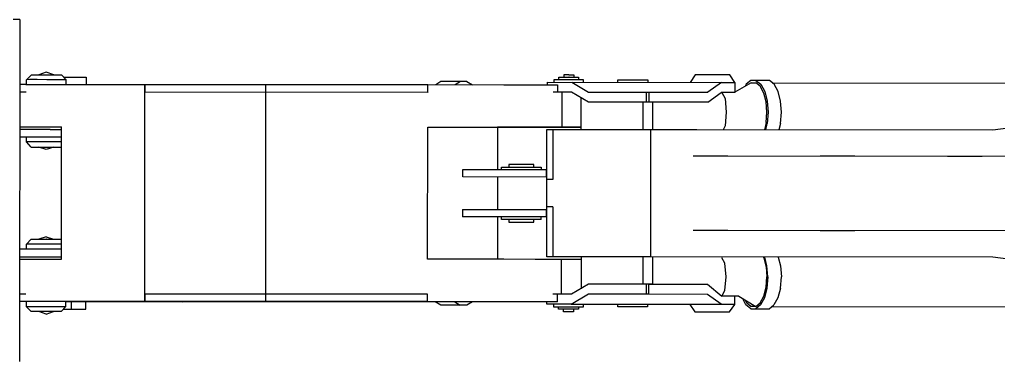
# Model space of a CAD drawing. Extents: x -121210 to 57230, y 84783 to 157800.
# Drawn here: x -60697 to -56767, y 146293 to 147663 of the extents above; entities that cross this region are included whole.
import ezdxf

# ---------------------------------------------------------------- set-up
doc = ezdxf.new("R2010")
doc.units = 0
doc.header["$MEASUREMENT"] = 0
doc.layers.get('0').update_dxf_attribs({"linetype": 'CONTINUOUS'})

# ---------------------------------------------------------------- blocks, each defined once
blk = doc.blocks.new('A$C61386F66')
for p, q in [((1690.3, 2083.9), (1317.5, 2083.9)), ((1690.3, 2083.9), (1689.4, 713.8)), ((1717, 1843), (1737.4, 1863.1)), ((1737.4, 1863.1), (1857.2, 1863.1)), ((1796.9, 1873.2), (1766.7, 1863.1)), ((1827, 1863.1), (1796.9, 1873.2)), ((1857.2, 1863.1), (1876.8, 1843)), ((1867, 1853.1), (1928.2, 1853.1)), ((1928.2, 1853.1), (1949.6, 1852.5)), ((1949.6, 1852.5), (1956.7, 1852.5)), ((1956.7, 1852.5), (1956.7, 1823.5)), ((3853.8, 1843), (3853.8, 1853.1)), ((3853.8, 1853.1), (3933.7, 1853.1)), ((3894.7, 1863.1), (3874.2, 1863.1)), ((3874.2, 1863.1), (3874.2, 1853.1)), ((3894.7, 1863.1), (3904.4, 1862.6)), ((3895.6, 1853.1), (3894.7, 1853.1)), ((3904.4, 1862.6), (3914.2, 1862.6)), ((3914.2, 1862.6), (3914.2, 1853.1)), ((3933.7, 1853.1), (3933.7, 1843)), ((4401.6, 1862.6), (4382.1, 1832.4)), ((4541, 1862.6), (4401.6, 1862.6)), ((4561.4, 1832.4), (4541, 1862.6)), ((1716.1, 1823.5), (1690.3, 1823.5)), ((1715.2, 1823.5), (3328.3, 1823.5)), ((1729.4, 1843.6), (1717, 1843)), ((1717, 1823.5), (1717, 1843)), ((1759.6, 1843.6), (1729.4, 1843.6)), ((1799.5, 1843), (1759.6, 1843.6)), ((1876.8, 1843), (1799.5, 1843)), ((1876.8, 1823.5), (1876.8, 1843)), ((2191.9, 953.5), (2192.8, 1823.5)), ((2192.8, 1823.5), (2192.8, 1793.3)), ((2677.5, 953.5), (2678.4, 1823.5)), ((3328.3, 1823.5), (3633.7, 1822.9)), ((3328.3, 1793.3), (3328.3, 1823.5)), ((3380.6, 1835.9), (3360.2, 1822.9)), ((3485.4, 1835.9), (3380.6, 1835.9)), ((3459.7, 1835.9), (3438.4, 1822.9)), ((3485.4, 1835.9), (3507.6, 1822.9)), ((3633.7, 1822.9), (3849.4, 1822.9)), ((3807.7, 1833), (4507.2, 1832.4)), ((3807.7, 1833), (3807.7, 1822.9)), ((3954.1, 1843), (3834.3, 1843)), ((3834.3, 1843), (3834.3, 1833)), ((3849.4, 1822.9), (3849.4, 1792.7)), ((3908, 1832.4), (3906.2, 1833)), ((3906.2, 1833), (3973.7, 1793.3)), ((3908, 1833), (3908, 1832.4)), ((3954.1, 1833), (3954.1, 1843)), ((4091.8, 1832.4), (4091.8, 1842.4)), ((4091.8, 1842.4), (4211.6, 1842.4)), ((4211.6, 1842.4), (4211.6, 1832.4)), ((4507.2, 1832.4), (4452.2, 1792.7)), ((4507.2, 1832.4), (4561.4, 1832.4)), ((4561.4, 1832.4), (4561.4, 1792.1)), ((4626.2, 1830.6), (4561.4, 1792.9)), ((4606.7, 1824.7), (4603.1, 1816.4)), ((4625.3, 1840.1), (4606.7, 1824.7)), ((4699.9, 1840.1), (4625.3, 1840.1)), ((4626.2, 1830.6), (4644.8, 1830.6)), ((4662.6, 1816.4), (4644.8, 1830.6)), ((4645.7, 1840.1), (4665.3, 1824.7)), ((4677.7, 1789.2), (4662.6, 1816.4)), ((4665.3, 1824.7), (4681.2, 1795.7)), ((4718.5, 1824.7), (4699.9, 1840.1)), ((4711.4, 1830), (5661.3, 1829.4)), ((4734.5, 1795.7), (4718.5, 1824.7)), ((1716.1, 1793.3), (1690.3, 1793.3)), ((2192.8, 1793.3), (2678.4, 1793.9)), ((2678.4, 1793.9), (3328.3, 1793.3)), ((3328.3, 1792.7), (3329.2, 1792.7)), ((3905.3, 1792.7), (3831.1, 1792.7)), ((3866.3, 1792.7), (3866.3, 1653)), ((3973.7, 1753.1), (3905.3, 1792.7)), ((3943.5, 1643), (3943.5, 1770.2)), ((3973.7, 1793.3), (4216.9, 1793.3)), ((4205.4, 1793.3), (4205.4, 1753.1)), ((4216.9, 1793.3), (4452.2, 1792.7)), ((4216.9, 1753.1), (4216.9, 1793.3)), ((4452.2, 1752.5), (4506.4, 1792.1)), ((4561.4, 1792.1), (4506.4, 1792.1)), ((4508.6, 1792.1), (4522.3, 1767.3)), ((4686.6, 1753.7), (4677.7, 1789.2)), ((4681.2, 1795.7), (4691, 1756.6)), ((4744.3, 1756.6), (4734.5, 1795.7)), ((5596.5, 1641.8), (6648.5, 1780.9)), ((4216.9, 1753.1), (3973.7, 1753.1)), ((4192.1, 1753.1), (4192.1, 1643)), ((4452.2, 1752.5), (4216.9, 1753.1)), ((4231.1, 1752.5), (4231.1, 1643)), ((4522.3, 1767.3), (4526.8, 1712.8)), ((4690.1, 1712.2), (4686.6, 1753.7)), ((4691, 1756.6), (4694.6, 1712.2)), ((4747.8, 1712.2), (4744.3, 1756.6)), ((4526.8, 1712.8), (4522.3, 1657.8)), ((4686.6, 1671.4), (4690.1, 1712.2)), ((4694.6, 1712.2), (4691, 1667.8)), ((4744.3, 1667.8), (4747.8, 1712.2)), ((1857.2, 1653), (1691.2, 1653)), ((1857.2, 1123.3), (1857.2, 1653.6)), ((3327.4, 1123.3), (3328.3, 1653)), ((3328.3, 1653), (3944.4, 1653)), ((3608.8, 1653), (3608.8, 1482.6)), ((3763.3, 1652.4), (3608.8, 1653)), ((3944.4, 1652.4), (3763.3, 1652.4)), ((3944.4, 1653), (3944.4, 1652.4)), ((4522.3, 1657.8), (4514.3, 1642.4)), ((4686.6, 1671.4), (4680.3, 1642.4)), ((4684.8, 1642.4), (4691, 1667.8)), ((4744.3, 1667.8), (4738.1, 1642.4)), ((1812.8, 1643.6), (1690.3, 1643.6)), ((1690.3, 1613.4), (1857.2, 1613.4)), ((1717, 1593.3), (1717, 1613.4)), ((1812.8, 1643.6), (1854.6, 1643)), ((1854.6, 1643), (1857.2, 1643)), ((3805.9, 1132.8), (3806.8, 1643)), ((3806.8, 1643), (4408.7, 1643)), ((3830.7, 1643), (3830.7, 1442.9)), ((4223.1, 1643), (5596.5, 1641.8)), ((4223.1, 1643), (4223.1, 1133.4)), ((1736.5, 1573.1), (1717, 1593.3)), ((1857.2, 1593.3), (1717, 1593.3)), ((1736.5, 1573.1), (1857.2, 1573.1)), ((1796.9, 1563.1), (1766.7, 1573.1)), ((1827, 1573.1), (1796.9, 1563.1)), ((4393.6, 1538.2), (4533, 1538.2)), ((4474.4, 1538.2), (6590.8, 1535.9)), ((4904.1, 1537.6), (5043.4, 1537.6)), ((5414.5, 1537), (5553.9, 1537)), ((3654.1, 1502.7), (3654.1, 1492.6)), ((3753.5, 1502.7), (3654.1, 1502.7)), ((3753.5, 1492.6), (3753.5, 1502.7)), ((3468.5, 1483.2), (3511.1, 1483.2)), ((3468.5, 1453), (3468.5, 1483.2)), ((3511.1, 1483.2), (3667.4, 1482.6)), ((3623.9, 1482.6), (3623.9, 1492.6)), ((3623.9, 1492.6), (3783.7, 1492.6)), ((3667.4, 1482.6), (3803.2, 1482.6)), ((3783.7, 1492.6), (3783.7, 1482.6)), ((3803.2, 1482.6), (3803.2, 1452.4)), ((3803.2, 1452.4), (3468.5, 1453)), ((3608.8, 1453), (3608.8, 1322.8)), ((3830.7, 1442.9), (3807.7, 1442.9)), ((3467.6, 1322.8), (3467.6, 1292.6)), ((3467.6, 1322.8), (3803.2, 1322.8)), ((3803.2, 1322.8), (3803.2, 1292.6)), ((3830.7, 1332.8), (3806.2, 1332.9)), ((3830.7, 1332.8), (3829.9, 1132.8)), ((3803.2, 1292.6), (3467.6, 1292.6)), ((3608.8, 1292.6), (3608.8, 1122.7)), ((3623.9, 1282.5), (3623.9, 1292.6)), ((3783.7, 1282.5), (3623.9, 1282.5)), ((3653.2, 1282.5), (3653.2, 1272.5)), ((3653.2, 1272.5), (3753.5, 1272.5)), ((3753.5, 1272.5), (3753.5, 1282.5)), ((3783.7, 1282.5), (3783.7, 1292.6)), ((4533, 1238.1), (4393.6, 1238.1)), ((6590.8, 1235.8), (4474.4, 1238.1)), ((5043.4, 1237.6), (4904.1, 1237.6)), ((1717, 1183.1), (1736.5, 1203.2)), ((1717, 1163.6), (1717, 1183.1)), ((1857.2, 1183.1), (1717, 1183.1)), ((1736.5, 1203.2), (1856.3, 1203.2)), ((1796.9, 1213.3), (1766.7, 1203.2)), ((1796.9, 1213.3), (1826.2, 1203.2)), ((1798.6, 1203.2), (1797.7, 1203.2)), ((1856.3, 1203.2), (1857.2, 1202.6)), ((1799.5, 1163.6), (1690.3, 1163.6)), ((1838.6, 1163), (1798.6, 1163.6)), ((1857.2, 1163), (1838.6, 1163)), ((1690.3, 1133.4), (1857.2, 1133.4)), ((1690.3, 1123.3), (1857.2, 1123.3)), ((3633.7, 1123.3), (3327.4, 1123.3)), ((3758.8, 1122.7), (3633.7, 1123.3)), ((3943.5, 1122.7), (3758.8, 1122.7)), ((4223.1, 1133.4), (3805.9, 1132.8)), ((3806.8, 1132.8), (3805.9, 1132.8)), ((3829.9, 1132.8), (3806.8, 1132.8)), ((3865.4, 983.1), (3865.4, 1122.7)), ((3943.5, 1132.8), (3943.5, 1005)), ((4191.2, 1132.8), (4191.2, 1023.3)), ((5596.5, 1131.6), (4223.1, 1133.4)), ((4230.2, 1132.8), (4230.2, 1023.3)), ((4521.4, 1107.4), (4509, 1129.2)), ((4525.9, 1052.3), (4521.4, 1107.4)), ((4675, 1132.8), (4676.8, 1129.2)), ((4676.8, 1129.2), (4686.6, 1093.1)), ((4690.1, 1096.7), (4681.2, 1132.2)), ((4734.5, 1132.2), (4744.3, 1096.7)), ((6647.7, 990.8), (5596.5, 1131.6)), ((4686.6, 1093.1), (4689.2, 1052.3)), ((4693.7, 1052.3), (4690.1, 1096.7)), ((4744.3, 1096.7), (4747.8, 1052.3)), ((3973.7, 1023.3), (3905.3, 983.1)), ((4230.2, 1023.3), (3973.7, 1023.3)), ((4204.5, 1023.3), (4204.5, 983.1)), ((4216, 1023.3), (4451.3, 1022.7)), ((4216, 983.1), (4216, 1023.3)), ((4451.3, 1022.7), (4509, 975.4)), ((4521.4, 997.9), (4525.9, 1052.3)), ((4686.6, 1011.5), (4689.2, 1052.3)), ((4693.7, 1052.3), (4690.1, 1007.9)), ((4744.3, 1007.9), (4747.8, 1052.3)), ((1715.2, 983.1), (1690.3, 983.1)), ((2677.5, 983.7), (2191.9, 983.7)), ((2191.9, 983.7), (2191.9, 953.5)), ((2192.8, 983.1), (2191.9, 983.7)), ((2677.5, 983.7), (2678.4, 983.1)), ((3327.4, 983.1), (2677.5, 983.7)), ((3327.4, 953.5), (3327.4, 983.1)), ((3905.3, 983.1), (3829.9, 983.1)), ((3849.4, 952.9), (3849.4, 983.1)), ((3973.7, 983.1), (3904.3, 942.2)), ((4216, 983.1), (3973.7, 983.1)), ((4451.3, 982.5), (4216, 983.1)), ((4506.3, 942.8), (4451.3, 982.5)), ((4509, 975.4), (4521.4, 997.9)), ((4676.8, 975.4), (4686.6, 1011.5)), ((4690.1, 1007.9), (4680.3, 968.9)), ((4744.3, 1007.9), (4733.6, 968.9)), ((3327.4, 953.5), (1689.6, 953.5)), ((1716.1, 953.5), (1716.1, 933.3)), ((1875.9, 933.3), (1875.9, 953.5)), ((3849.4, 952.9), (1876.8, 952.9)), ((1897.2, 952.9), (1897.2, 922.7)), ((1955.8, 922.7), (1955.8, 952.9)), ((2191.9, 953.5), (2343.7, 952.9)), ((2343.7, 952.9), (2343.7, 953.5)), ((3632.8, 952.9), (3327.4, 953.5)), ((3380.6, 939.3), (3357.6, 952.9)), ((3436.6, 952.9), (3458.8, 939.3)), ((3508.5, 952.9), (3484.5, 939.3)), ((3806.8, 942.8), (3806.8, 952.9)), ((4576.5, 974.8), (4509, 975.4)), ((4560.5, 942.2), (4560.5, 974.8)), ((4576.5, 974.8), (4644.8, 933.9)), ((4605.8, 939.9), (4593.4, 964.7)), ((4609.3, 946.5), (4603.2, 958.8)), ((4625.3, 933.9), (4609.3, 946.5)), ((4644.8, 933.9), (4662.6, 948.1)), ((4662.6, 948.1), (4676.8, 975.4)), ((4680.3, 968.9), (4664.4, 939.9)), ((4733.6, 968.9), (4717.6, 939.9)), ((1716.1, 933.3), (1875.9, 933.3)), ((1736.5, 913.2), (1716.1, 933.3)), ((1856.3, 913.2), (1736.5, 913.2)), ((1796, 903.2), (1766.7, 913.2)), ((1796, 903.2), (1826.2, 913.2)), ((1797.7, 913.2), (1796.9, 913.2)), ((1875.9, 933.3), (1856.3, 913.2)), ((1866.1, 922.7), (1955.8, 922.7)), ((3484.5, 939.3), (3380.6, 939.3)), ((3905.3, 942.8), (3806.8, 942.8)), ((3833.4, 942.8), (3833.4, 932.8)), ((3833.4, 932.8), (3953.3, 932.8)), ((3852.9, 922.7), (3852.9, 932.8)), ((3932.8, 922.7), (3852.9, 922.7)), ((3873.4, 912.6), (3873.4, 922.7)), ((3913.3, 912.6), (3873.4, 912.6)), ((3894.7, 922.7), (3893.8, 922.7)), ((4380.7, 942.2), (3904.3, 942.2)), ((3913.3, 922.7), (3913.3, 912.6)), ((3932.8, 932.8), (3932.8, 922.7)), ((3953.3, 932.8), (3953.3, 942.8)), ((4090.9, 932.8), (4090.9, 942.8)), ((4210.7, 932.8), (4090.9, 932.8)), ((4210.7, 942.2), (4210.7, 932.8)), ((4560.5, 942.2), (4380.7, 942.2)), ((4380.7, 942.2), (4400.7, 912.6)), ((4400.7, 912.6), (4540.1, 912.6)), ((4517.9, 942.2), (4516.1, 942.2)), ((4540.1, 912.6), (4560.5, 942.2)), ((4625.3, 924.5), (4605.8, 939.9)), ((4644.8, 933.9), (4625.3, 933.9)), ((4625.3, 924.5), (4699, 924.5)), ((4664.4, 939.9), (4645.7, 924.5)), ((4699, 924.5), (4717.6, 939.9)), ((4710.5, 933.3), (5661.3, 932.8))]:
    blk.add_line(p, q)

msp = doc.modelspace()

# ---------------------------------------------------------------- block references
msp.add_blockref('A$C61386F66', (-62386.4, 145579.3))

doc.saveas('drawing.dxf')
